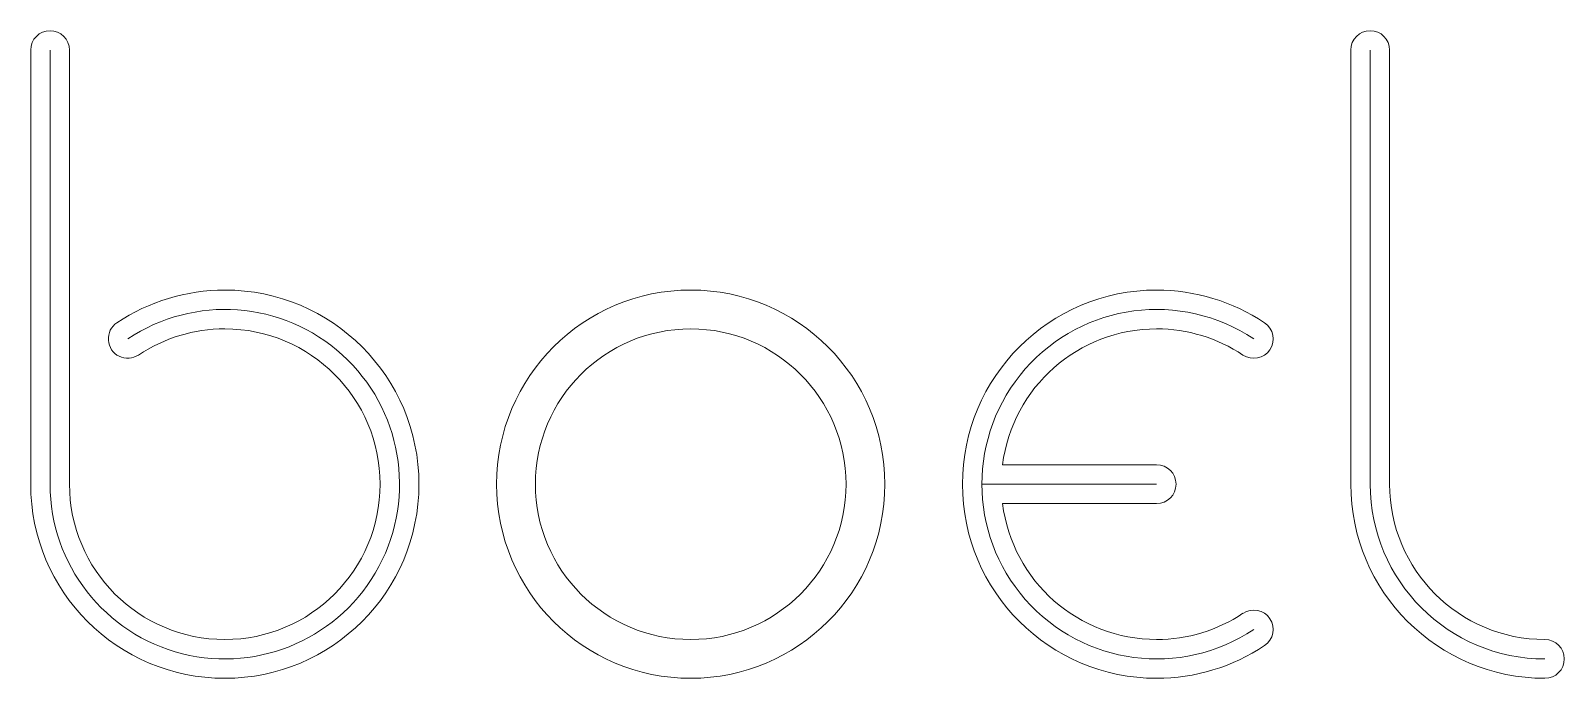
# Model space of a CAD drawing. Header units: millimetres. Extents: x 0 to 395, y 0 to 167.
import ezdxf

# ---------------------------------------------------------------- set-up
doc = ezdxf.new("R2010")
doc.units = ezdxf.units.MM
doc.layers.get('0').update_dxf_attribs({"linetype": 'CONTINUOUS', "lineweight": 0})

msp = doc.modelspace()

# ---------------------------------------------------------------- linework, layer by layer
for p, q in [((0, 50), (0, 161.8)), ((5, 161.8), (5, 50)), ((10, 161.8), (10, 50)), ((340, 161.8), (340, 50)), ((345, 161.8), (345, 50)), ((350, 161.8), (350, 50)), ((290, 55), (250.31, 55)), ((290, 50), (245, 50)), ((290, 45), (250.31, 45))]:
    msp.add_line(p, q)
for centre, radius in [((170, 50), 50), ((25, 87.42), 0), ((170, 50), 40)]:
    msp.add_circle(centre, radius)
for centre, radius, start, end in [((5, 161.8), 5, 0, 180), ((345, 161.8), 5, 0, 180), ((50, 50), 50, 180, 90), ((50, 50), 50, 90, 123.749), ((290, 50), 50, 90, 270), ((290, 50), 50, 56.251, 90), ((50, 50), 45, 180, 123.749), ((170, 50), 45, 0, 0), ((290, 50), 45, 56.251, 303.749), ((50, 50), 40, 180, 90), ((50, 50), 40, 90, 123.749), ((290, 50), 40, 90, 172.8192), ((290, 50), 40, 56.251, 90), ((290, 50), 5, 270, 90), ((390, 50), 50, 180, 270), ((390, 50), 45, 180, 270), ((390, 50), 40, 180, 270), ((290, 50), 40, 187.1808, 270), ((290, 50), 40, 270, 303.749), ((290, 50), 50, 270, 303.749), ((390, 5), 5, 270, 90)]:
    msp.add_arc(centre, radius, start, end)
at = {"color": 7, "linetype": 'CONTINUOUS', "lineweight": 0}
for centre, start, end in [((25, 87.42), 123.749, 303.749), ((315, 87.42), 236.251, 56.251), ((315, 12.58), 303.749, 123.749)]:
    msp.add_arc(centre, 5, start, end, dxfattribs=at)

doc.saveas('drawing.dxf')
